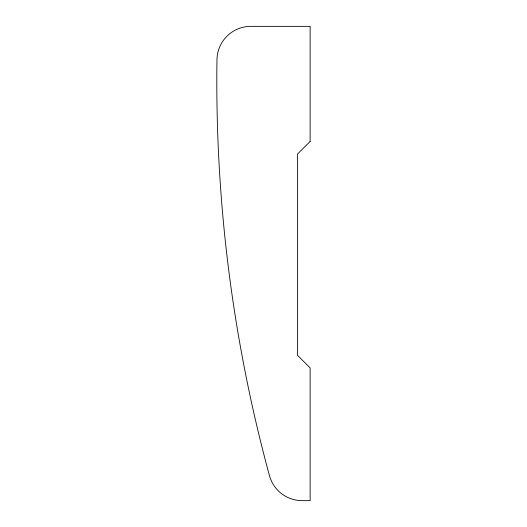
<?xml version="1.0" encoding="UTF-8"?>
<svg xmlns="http://www.w3.org/2000/svg" width="527" height="527" viewBox="0 0 527 527"><rect width="100%" height="100%" fill="white"/><g stroke="black" fill="none" stroke-linecap="round" stroke-linejoin="round"><path stroke-width="0.79" d="M310.126 141.453L297.419 154.154L297.419 355.224L310.126 367.925L310.126 500.65L302.155 500.65A33.88 33.88 0 0 1 269.389 475.38A1502.227 1502.227 0 0 1 216.959 60.23A33.88 33.88 0 0 1 250.839 26.35L310.126 26.35L310.126 141.453"/></g></svg>
